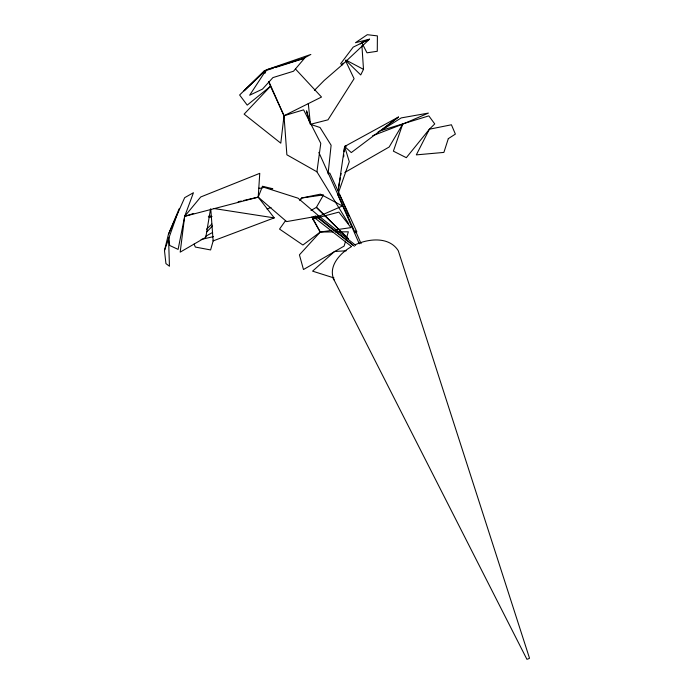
<?xml version="1.0" encoding="UTF-8"?>
<svg xmlns="http://www.w3.org/2000/svg" width="694" height="694" viewBox="0 0 694 694"><rect width="100%" height="100%" fill="white"/><g stroke="black" fill="none" stroke-linecap="round" stroke-linejoin="round"><path stroke-width="1.04" d="M344.311 151.674L344.623 146.477L398.451 117.034L381.18 130.515L378.213 131.808M343.686 156.835L343.868 154.762M344.155 151.656L344.623 146.477L346.601 145.61M338.152 190.867L344.623 146.477L346.627 145.705M268.942 81.745L284.011 115.733L286.874 154.797L316.915 171.791L320.775 143.363L303.608 109.852L284.011 115.733L280.792 143.181L244.132 114.128L270.53 86.273L268.552 81.519M210.525 209.059L205.806 237.279L180.188 252.139L184.682 216.337L193.444 192.715L184.665 197.677L168.425 234.303L164.478 250.569L165.935 263.59L169.449 266.236L168.529 237.495M338.429 188.013L340.346 177.612M340.728 175.539L341.11 173.457M213.353 240.254L210.603 249.944L195.326 247.055L194.112 244.088M345.621 241L344.103 246.101L303.478 269.532L299.426 254.845L320.246 232.048L331.897 230.365M346.532 237.929L348.345 231.805L335.376 231.917M359.275 243.802L337.77 194.676L349.282 161.711L344.623 146.477L351.294 152.576L398.451 117.034M164.478 250.569L179.156 208.781L168.425 234.303M361.921 45.683L363.5 69.357L360.724 74.935L345.742 60.309M343.114 63.102L342.177 64.863L324.202 80.435L314.417 90.367M300.441 199.803L301.621 198.016L320.42 194.155L342.376 205.997L312.768 219.035L320.246 232.048L333.215 231.935M285.676 220.449L279.543 229.081L302.914 245.025L320.246 232.048L311.97 216.918M299.782 200.601L301.621 198.016L323.508 194.901L316.403 207.35L310.981 210.482M206.543 232.178L212.529 225.94M360.247 43.948L361.704 42.455L369.529 39.185L342.177 64.863L340.641 63.727L353.185 47.131L369.529 39.185L355.475 42.716L367.282 34.7L377.397 35.888L377.276 51.278L366.987 52.813L361.704 42.455M206.586 229.202L211.87 224.041M351.121 246.838C340.077 253.163 327.733 266.453 334.04 279.89M344.831 172.476L389.161 147.007L402.676 124.191L428.398 113.087L401.227 117.911L381.18 130.515L428.831 115.881L434.739 123.931L429.395 129.205L406.328 157.685L393.385 151.162L402.676 124.191L372.652 135.72M205.407 236.446L212.659 232.421M355.181 244.782C368.714 238.493 389.195 236.376 398.278 250.716L529.522 658.242L528.438 658.806L526.911 659.3L332.912 277.652M267.034 209.033L271.016 207.437M168.772 237.348L169.674 245.468L178.106 249.398L184.682 216.337L200.713 196.983L259.764 173.335L258.211 197.148L274.217 217.881L213.127 240.913L210.785 209.076M193.687 213.457L184.682 216.337L258.211 197.148L262.297 186.781L298.021 198.172L318.78 215.938L355.623 245.286M273.306 68.186L264.206 71.066L239.621 95L247.22 105.115L270.53 86.273L284.011 115.733L321.513 97.039L295.609 69.148M275.327 67.544L302.636 58.895L310.851 54.444L266.305 69.894L244.028 90.845L264.206 71.066L266.322 70.875M312.768 219.035L338.88 212.121L350.973 227.615L335.081 229.905M201.113 239.499L213.422 236.619M238.155 201.737L241.321 201.017M243.429 200.531L258.211 197.148L286.613 221.603L318.78 215.938L317.54 216.858L354.4 246.249M337.77 194.676L339.574 194.563L349.039 216.164M346.202 250.803L334.569 251.462L312.586 271.154L333.961 277.938M258.836 188.169L262.046 188.3M270.625 188.647L272.768 188.733L262.375 186.235L263.815 187.675M208.33 216.832L211.523 217.265M213.882 208.512L274.217 217.881M209.094 215.782L212.034 216.563M345.924 60.066L363.5 69.357M315.189 215.877L353.402 245.503M313.35 216.858L351.537 246.526M345.456 60.534L354.096 78.708L327.993 119.828L310.426 124.313L306.548 110.832L309.047 121.103M355.502 230.894L361.097 243.663M318.824 152.342L355.154 232.742L356.855 231.917L329.737 172.988L328.071 173.83L331.116 145.228L320.047 127.514L310.426 124.313L308.292 103.501M316.915 171.791L348.596 223.65M448.307 138.653L443.891 152.411L416.322 154.875L429.395 129.205L451.421 124.781L455.377 134.098L448.307 138.653M266.305 69.894L249.658 95.217L262.462 89.127L272.933 77.589L293.519 71.23L304.779 57.966L266.305 69.894M347.521 237.756L316.403 207.35L348.397 238.97L347.521 237.756M265.065 73.009L264.206 71.066L264.995 72.965"/></g></svg>
